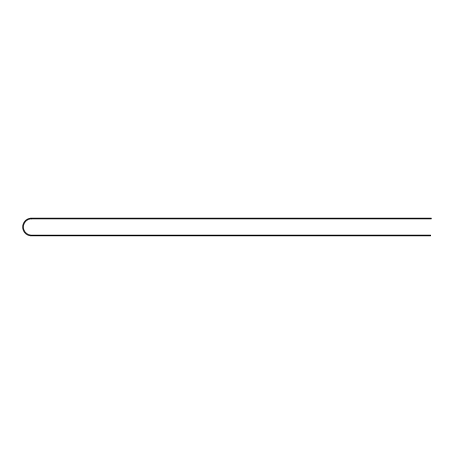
<?xml version="1.0" encoding="UTF-8"?>
<svg xmlns="http://www.w3.org/2000/svg" width="454" height="454" viewBox="0 0 454 454"><rect width="100%" height="100%" fill="white"/><g stroke="black" fill="none" stroke-linecap="round" stroke-linejoin="round"><path stroke-width="0.68" d="M31.553 218.879L30.06 218.959A8.189 8.189 0 0 0 30.912 235.166L430.636 235.138L430.636 235.842L30.253 235.825A8.91 8.91 0 0 1 30.526 218.158L431.3 218.17L431.3 218.879L31.553 218.879"/></g></svg>
